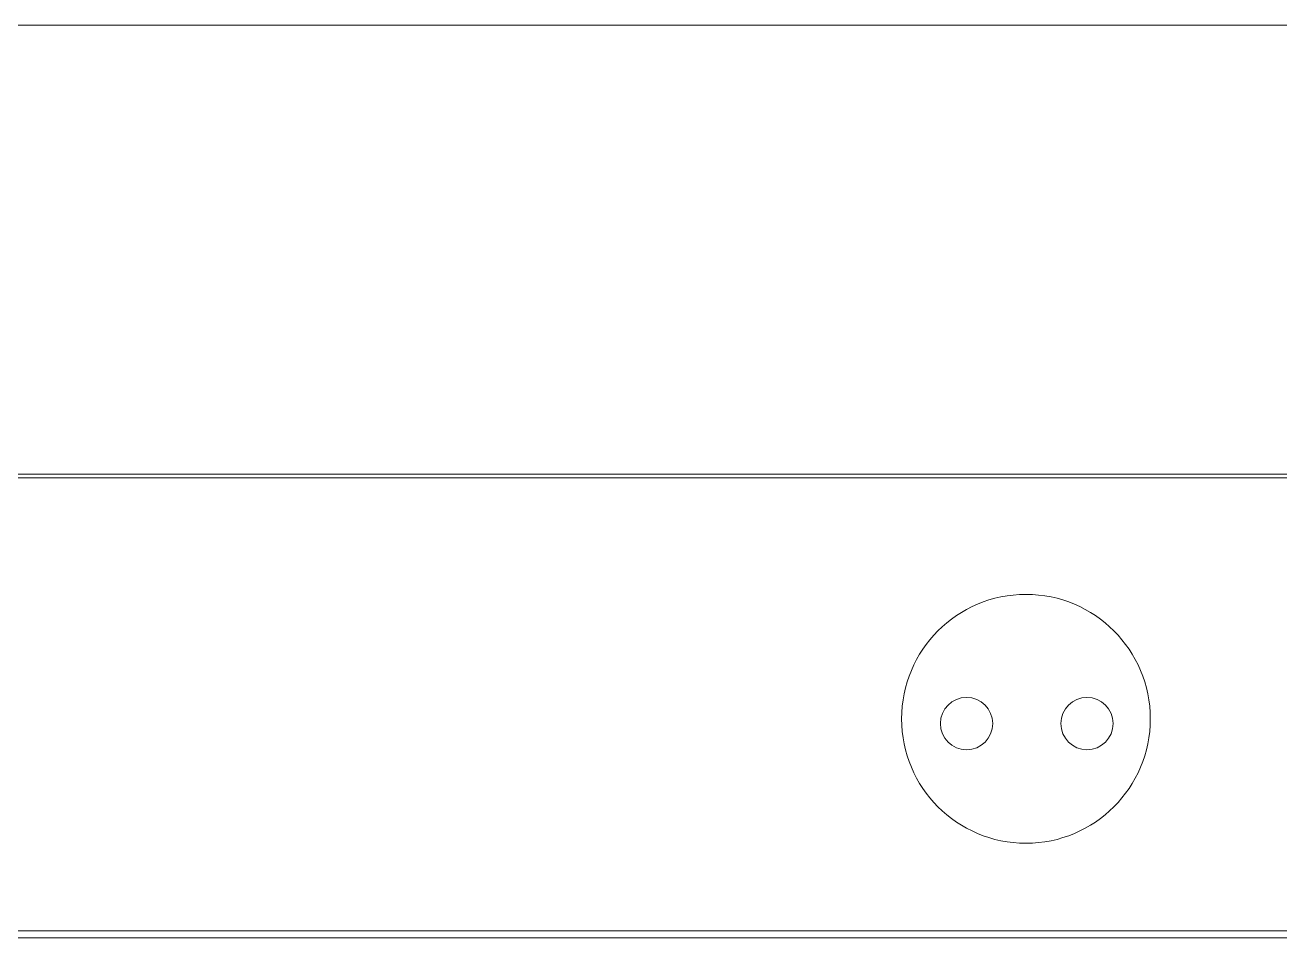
# Model space of a CAD drawing. Header units: millimetres. Extents: x 13198 to 24643, y -4481 to 8091.
# Drawn here: x 16253 to 16374.1, y 5799.6 to 5887.7 of the extents above; entities that cross this region are included whole.
import ezdxf

# ---------------------------------------------------------------- set-up
doc = ezdxf.new("R2010")
doc.units = ezdxf.units.MM
doc.header["$MEASUREMENT"] = 0
doc.layers.add('2730M', color=2, linetype='Continuous')
doc.layers.add('P', color=255, linetype='Continuous')

# ---------------------------------------------------------------- blocks, each defined once
blk = doc.blocks.new('RECEPTACLE')
at = {"layer": '2730M', "color": 7, "linetype": 'ByBlock', "lineweight": 13}
for points in [[(17627.29, 5359.54), (17147.11, 5359.54)], [(17147.11, 5315.49), (17627.29, 5315.49)]]:
    blk.add_lwpolyline(points, dxfattribs=at)
at = {"layer": 'P', "color": 7, "linetype": 'ByBlock', "lineweight": 13}
for centre, radius in [((17261.77, 5335.95), 12), ((17256.04, 5335.49), 2.52), ((17267.66, 5335.49), 2.52)]:
    blk.add_circle(centre, radius, dxfattribs=at)
blk = doc.blocks.new('POWER STRIP')
at = {"color": 7, "linetype": 'ByBlock', "lineweight": 13}
blk.add_blockref('RECEPTACLE', (23735.18, -2262.4), dxfattribs=at)
blk = doc.blocks.new('blank 2u')
at = {"layer": '2730M', "color": 250, "lineweight": 0}
blk.add_line((41623.98, 4635.59), (41143.81, 4635.59), dxfattribs=at)
blk = doc.blocks.new('blank 1u')
at = {"layer": '2730M', "color": 250, "lineweight": 0}
for points in [[(42653.97, 3565.6), (42173.8, 3565.6)], [(42173.8, 3521.95), (42653.97, 3521.95)]]:
    blk.add_lwpolyline(points, dxfattribs=at)

msp = doc.modelspace()

# ---------------------------------------------------------------- block references
at = {"color": 7, "linetype": 'Continuous', "lineweight": -3}
for name, p in [('blank 1u', (-25939.15922, 2322.06612)), ('POWER STRIP', (-24647.38234, 2747.21419)), ('blank 2u', (-24909.06844, 1164.04466))]:
    msp.add_blockref(name, p, dxfattribs=at)

doc.saveas('drawing.dxf')
